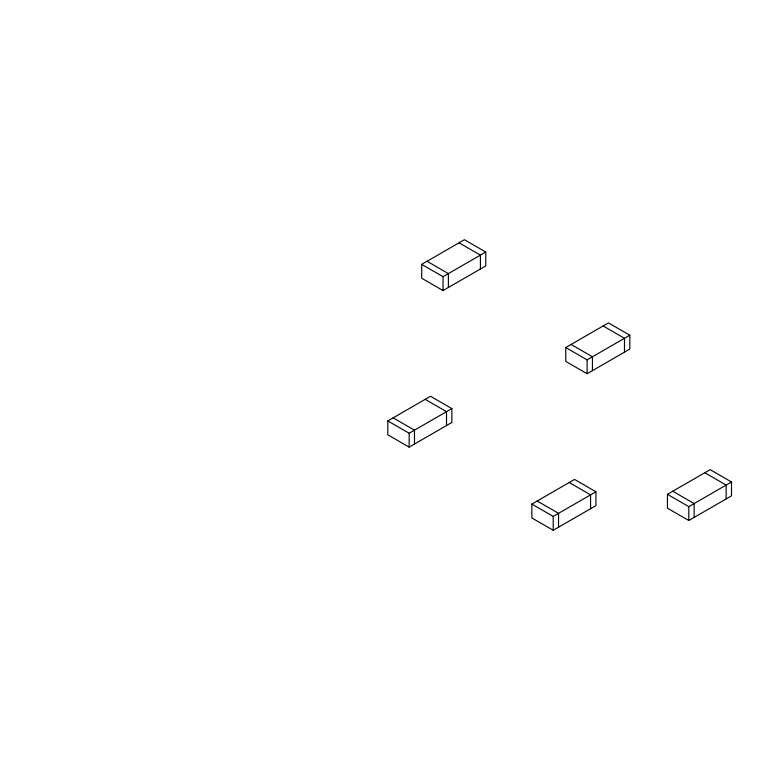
<?xml version="1.0" encoding="UTF-8"?>
<svg xmlns="http://www.w3.org/2000/svg" width="770" height="770" viewBox="0 0 770 770"><rect width="100%" height="100%" fill="white"/><g stroke="black" fill="none" stroke-linecap="round" stroke-linejoin="round"><path stroke-width="1.16" d="M421.7 264.36L464.406 239.711L485.755 252.04L485.755 265.91L443.048 290.56L421.7 278.23L421.7 264.36L443.048 276.69L485.755 252.04M387.801 420.921L430.507 396.271L451.855 408.591L451.855 422.461L409.159 447.12L387.801 434.79L387.801 420.921L409.159 433.25L451.855 408.591M565.757 347.539L608.464 322.88L629.812 335.21L629.812 349.079L587.106 373.729L565.757 361.409L565.757 347.539L587.106 359.86L629.812 335.21M531.858 504.09L574.564 479.441L595.913 491.77L595.913 505.64L553.216 530.289L531.858 517.96L531.858 504.09L553.216 516.42L595.913 491.77M667.446 494.311L710.152 469.652L731.5 481.981L731.5 495.851L688.794 520.501L667.446 508.181L667.446 494.311L688.794 506.641L731.5 481.981M459.064 242.791L480.413 255.12L480.413 268.99M603.122 325.96L624.47 338.29L624.47 352.159M427.032 261.28L448.39 273.61L448.39 287.48M571.09 344.45L592.448 356.78L592.448 370.649M704.81 472.732L726.158 485.061L726.158 498.931M672.778 491.231L694.136 503.551L694.136 517.421M425.165 399.351L446.523 411.681L446.523 425.55M569.222 482.521L590.58 494.85L590.58 508.72M393.143 417.841L414.491 430.17L414.491 444.04M537.2 501.01L558.548 513.34L558.548 527.209M688.794 506.641L688.794 520.501M587.106 359.86L587.106 373.729M553.216 516.42L553.216 530.289M443.048 276.69L443.048 290.56M409.159 433.25L409.159 447.12"/></g></svg>
